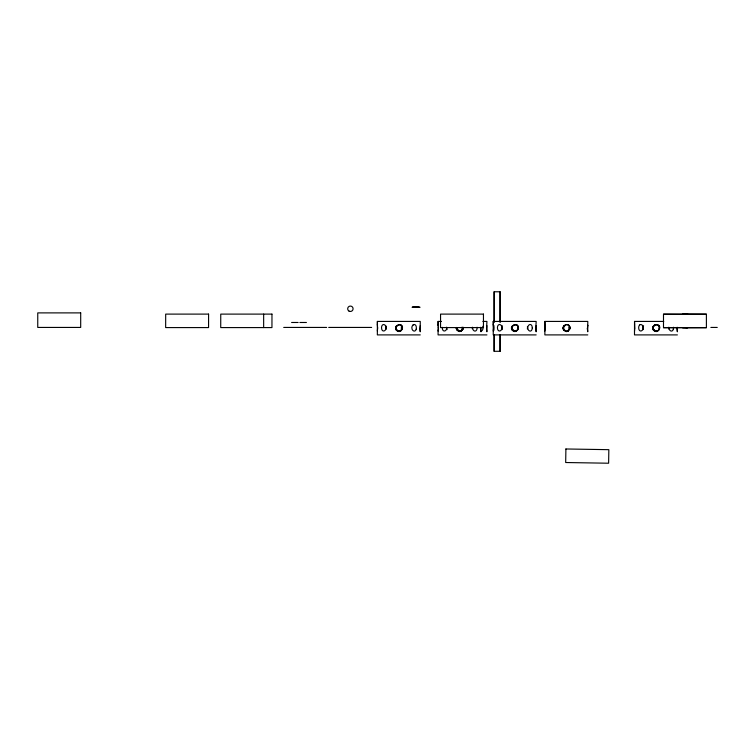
<?xml version="1.0" encoding="UTF-8"?>
<svg xmlns="http://www.w3.org/2000/svg" width="755" height="755" viewBox="0 0 755 755"><rect width="100%" height="100%" fill="white"/><g stroke="black" fill="none" stroke-linecap="round" stroke-linejoin="round"><path stroke-width="1.13" d="M402.434 328.614C403.463 321.158 391.949 325.952 397.375 330.511M456.756 327.594L457.549 330.001L459.88 331.124M568.166 324.867C565.929 323.725 563.06 325.905 563.579 328.368M587.399 328.651L587.749 325.245L587.749 331.756L587.466 329.869A3.265 0.708 90 0 1 587.399 328.321M658.454 330.407C664.287 321.545 647.356 324.414 655.019 330.803M677.018 328.331L677.018 328.651A3.265 0.708 -90 0 0 677.084 329.869L677.367 331.756L677.263 327.368M420.252 334.899L377.349 334.899L377.387 321.422L420.252 321.422L420.233 331.756L419.95 329.869A3.265 0.708 -90 0 1 419.884 328.651L420.252 325.622M486.928 334.899L438.079 334.899L438.117 321.422L441.477 321.422M493.298 324.82L493.289 321.422L493.251 334.899L536.163 334.899M587.777 334.899L544.865 334.899L544.902 321.422L587.777 321.422L587.777 325.622M634.53 324.82L634.521 321.422L634.776 328.029M377.632 328.161L377.349 331.067M493.534 328.34L493.26 331.067M634.766 328.34L634.502 331.152L634.521 324.678M480.85 327.368L480.954 331.756L480.68 329.869A3.265 0.708 -90 0 1 480.614 328.651L480.652 327.359M659.672 327.953C659.917 324.112 654.274 323.508 652.999 326.811A3.313 3.284 -90 0 0 652.697 328.104L652.952 329.435M438.079 331.067L438.306 329.576M544.874 331.067L545.138 327.123M677.027 328L677.065 327.359M377.519 326.49L377.377 324.678M438.211 325.905L438.108 324.678M493.289 324.678L493.421 326.49M545.034 326.49L544.902 324.678M659.662 328.161L658.785 330.105M396.026 327.594L396.847 325.669M486.928 325.622L486.899 331.756L486.616 329.869A3.265 0.708 90 0 1 486.55 328.651L486.928 321.422L482.851 321.422M536.163 325.622L536.135 331.756L535.852 329.869A3.265 0.708 90 0 1 535.786 328.651L536.163 321.422L493.251 321.422M518.317 328.755C518.487 329.378 518.591 324.792 516.297 324.763M563.56 327.406L565.316 324.933M653.188 327.406L653.981 325.575M402.453 328.623L401.518 330.237L399.857 331.077M518.345 328.614C519.393 321.281 507.888 325.886 513.249 330.492C514.806 331.709 517.326 331.086 518.119 329.284C514.391 331.898 517.996 329.926 514.872 331.105M569.959 328.614C570.742 326.066 567.694 323.631 565.372 324.905M569.931 328.755C570.091 329.35 570.138 325.131 568.213 324.895M654.519 325.188C655.208 325.82 654.349 325.849 654.415 325.263M412.853 325.235L412.674 325.424A3.275 2.567 -90 0 0 411.871 327.689L412.041 328.991A3.284 2.576 90 0 0 412.721 330.228L413.287 330.747A3.303 2.397 -90 0 0 414.221 331.058L414.457 331.058A3.322 2.18 -90 0 0 414.882 330.935A3.246 2.133 90 0 0 415.618 330.369L415.75 330.171A3.275 1.906 90 0 0 416.165 329.199M395.818 329.435L395.563 328.104A3.313 3.284 -90 0 1 395.856 326.811A3.294 3.275 90 0 1 396.79 325.613L399.735 324.603M459.993 331.124L461.72 330.473L459.701 331.105M657.888 330.662L656.982 330.916L658.615 330.275M639.589 325.065L639.957 324.782A3.246 2.237 -90 0 1 640.844 324.556L641.552 324.744A3.209 2.425 89.9 0 1 642.637 325.801A3.256 2.652 -90 0 1 643.184 327.887L643.166 328.161A3.275 2.671 -90 0 1 642.939 329.133A3.199 2.605 90 0 1 642.684 329.661L642.543 329.897A3.218 2.425 89.9 0 1 641.391 330.86L640.693 330.983A3.246 2.237 89.9 0 1 639.825 330.671L639.674 330.558A3.246 2.02 -90 0 1 638.805 328.944L638.673 327.661A3.246 2.01 -90 0 1 639.589 325.056M396.309 330.265C395.393 329.51 398.64 332.625 400.075 331.218A4.285 4.266 -89.7 0 0 400.358 331.077L400.999 330.633L399.848 331.077M461.664 330.69L462.957 329.255L463.221 327.293L462.872 329.406L461.088 331.077A4.285 4.266 -89.6 0 1 460.805 331.218C459.418 332.634 456.152 329.529 457.039 330.265M653.443 330.256C652.49 329.406 655.821 332.7 657.218 331.218A4.624 4.615 89.8 0 0 657.501 331.077L658.407 330.445M655.029 330.803L658.124 330.643L654.849 330.718L653.585 329.473L653.16 327.736M564.362 325.575C566.212 326.037 564.504 324.48 563.381 326.811A3.313 3.284 89.9 0 0 563.079 328.104L563.334 329.435M396.781 325.622L395.856 326.811A3.303 3.284 90 0 0 395.563 328.104M564.296 325.622L564.089 325.801A3.294 3.265 -90 0 0 563.381 326.811A3.303 3.284 -90 0 0 563.079 328.104M512.211 330.256C511.258 329.425 514.58 332.681 515.976 331.218A4.624 4.615 89.8 0 0 516.26 331.077L516.892 330.633M567.968 331.03L569.732 329.284L567.373 331.077M461.607 330.737L461.173 331.03A4.624 4.615 89.9 0 1 460.805 331.209L460.607 331.285M568.213 330.869L567.364 331.077M396.79 325.613C398.187 325.169 397.592 326.028 397.055 325.462M400.981 330.633C397.253 332.257 406.162 328.472 400.678 324.924M400.631 330.916L400.443 331.03A4.634 4.615 -89.9 0 1 400.075 331.209L399.876 331.285M563.947 330.397C562.607 329.076 566.174 332.813 567.59 331.218A4.285 4.275 -88.1 0 0 567.873 331.077L568.147 330.916M515.778 331.285L515.976 331.209A4.285 4.266 -89.6 0 0 516.26 331.077M567.392 331.285L567.59 331.209A4.624 4.606 84.2 0 0 567.883 331.077M657.02 331.285L657.218 331.209A4.275 4.256 89.6 0 0 657.501 331.077M412.249 307.209C433.653 307.228 403.057 307.417 415.241 307.115M685.7 327.576L663.494 327.67L663.494 314.193L706.397 314.193L706.397 327.67L684.181 327.764M663.494 327.67L684.54 327.651M683.558 314.184L682.463 314.184L687.814 314.193L683.52 314.099L684.54 314.174M683.558 327.661L682.463 327.661L684.596 327.679M685.691 327.679L687.814 327.67L685.634 327.651M685.7 314.099L706.359 314.184M634.493 321.422L663.749 321.422M291.6 322.479L298.121 322.479M299.895 322.479L306.417 322.479M283.71 327.434L326.641 327.434M328.708 327.434L371.639 327.434M685.087 327.651L706.397 327.67M710.851 327.434L717.25 327.434M677.395 334.899L634.493 334.899L634.493 331.067M415.41 307.115L418.742 307.2M682.029 314.288L663.494 314.193M398.97 331.105C399.527 331.483 395.063 329.888 396.016 327.736M398.838 331.096L397.451 330.558M399.876 324.631L400.688 324.886M514.363 331.02L512.079 328.84M459.191 331.02L456.898 328.84M516.278 324.763L513.787 324.895L511.767 326.811A3.313 3.284 -90 0 0 511.465 328.104A3.303 3.284 90 0 1 511.767 326.811A3.294 3.275 90 0 1 512.692 325.613L512.041 328.736M565.221 330.718C569.279 331.907 562.598 330.596 563.532 327.736M564.863 330.492L563.692 328.84M568.921 326.169L569.232 326.717A3.331 3.303 -90 0 1 569.515 328.019L569.506 328.35A3.331 3.303 90 0 1 569.279 329.322A3.313 3.294 89.9 0 1 569.138 329.614M456.671 329.699L456.294 328.161M395.941 329.699L395.563 328.161M653.075 329.699L652.716 328.444M658.709 326.434L658.851 326.717A3.322 3.303 -90 0 1 659.143 328.019L659.124 328.35A3.331 3.303 90 0 1 658.898 329.322A3.313 3.294 -90 0 1 658.756 329.614M563.457 329.699L563.079 328.161M511.824 329.661L511.465 328.161L511.72 329.435M456.539 329.435L456.294 328.104A3.313 3.284 -90 0 1 456.379 327.434A3.303 3.284 90 0 0 456.294 328.104M456.869 328.736L456.747 327.736M493.525 327.123L493.543 328.029M377.623 327.123L377.632 328.029M438.362 327.425L438.362 328.029M544.902 321.422L544.912 324.82M438.117 321.422L438.117 324.82M377.387 321.422L377.396 324.82M500.32 322.121L500.32 291.779L493.93 291.779L493.94 322.121M500.32 334.956L500.32 351.292L493.93 351.292L493.94 334.956M499.904 291.779L499.904 322.121M499.904 334.956L499.904 351.292M494.383 291.779L494.383 322.121M494.383 334.956L494.383 351.292M493.94 325.622L493.94 330.284M263.655 314.108L263.655 327.585M653.934 325.613A3.294 3.275 -89.9 0 0 652.999 326.811A3.303 3.284 90 0 0 652.707 328.104M673.309 329.189A3.313 1.925 90 0 0 673.469 328.246L673.488 327.906A3.275 1.906 90 0 0 673.46 327.245M673.3 329.208A3.275 1.906 90 0 1 672.884 330.199L672.79 330.322A3.246 2.133 90 0 1 672.026 330.935A3.322 2.18 -90 0 1 671.591 331.058L671.365 331.058A3.303 2.397 90 0 1 670.431 330.747A3.237 2.35 90 0 1 670.034 330.416L669.864 330.228A3.284 2.576 90 0 1 669.185 328.991L669.005 327.689A3.275 2.567 -90 0 1 669.034 327.359M668.722 327.311A2.699 1.869 -89.6 0 1 668.562 328.925M643.581 325.773A2.699 1.887 89.7 0 0 642.996 327.934A2.699 1.887 89.6 0 0 643.505 329.595M568.892 327.425A2.746 2.737 0 0 1 568.911 328.538M480.652 331.03A3.303 2.397 90 0 0 480.888 331.058L481.124 331.058A3.322 2.18 -90 0 0 481.558 330.935A3.246 2.133 90 0 0 482.285 330.369L482.417 330.171A3.265 1.897 90 0 0 482.832 329.189A3.313 1.925 90 0 0 483.002 328.246L483.011 327.906A3.284 1.906 -90 0 0 482.813 326.32M517.845 328.689A3.331 3.303 -90 0 0 517.892 328.35L517.902 328.019A3.331 3.303 90 0 0 517.619 326.717M527.386 326.783A2.699 1.869 -89.6 0 1 527.33 328.935M502.349 325.773A2.69 1.887 89.7 0 0 501.867 326.839A2.69 1.887 89.6 0 0 502.273 329.595M461.824 330.35A3.313 3.294 -90 0 0 462.485 329.322A3.331 3.303 -90 0 0 462.721 328.35L462.73 328.019A3.331 3.303 90 0 0 462.645 327.349M462.032 327.17A2.756 2.756 0 0 1 462.173 327.991A2.718 2.718 0 0 1 461.73 329.529M477.047 327.245A3.275 1.906 -90 0 1 477.075 327.906L477.056 328.236A3.313 1.925 -90 0 1 476.896 329.189A3.265 1.897 90 0 1 476.481 330.171L476.377 330.322A3.246 2.133 90 0 1 475.612 330.935A3.322 2.18 -90 0 1 475.188 331.058L474.952 331.058A3.303 2.397 90 0 1 474.017 330.747A3.237 2.35 90 0 1 473.63 330.416L473.451 330.228A3.284 2.576 -90 0 1 472.772 328.991L472.602 327.689A3.275 2.567 90 0 1 472.621 327.359M472.234 328.68A2.737 1.897 -89.6 0 0 472.337 327.868A2.699 1.869 -89.6 0 0 472.309 327.311M442.279 327.33A3.246 2.01 -90 0 0 442.26 327.661L442.402 328.944A3.246 2.02 -90 0 0 443.223 330.53L443.411 330.681A3.246 2.237 90 0 0 444.289 330.983L444.988 330.86A3.218 2.425 -90 0 0 446.13 329.897L446.271 329.661A3.237 2.633 -90 0 0 446.526 329.142A3.275 2.671 -90 0 0 446.752 328.198L446.771 327.878A3.237 2.633 -90 0 0 446.733 327.226M447.102 329.595A2.69 1.887 89.6 0 1 446.601 327.387M401.292 330.124A3.313 3.294 90 0 0 401.754 329.322A3.331 3.303 -90 0 0 401.99 328.35L402 328.019A3.331 3.303 90 0 0 401.717 326.717L401.396 326.169A3.294 3.275 -90 0 0 401.216 325.933M401.301 327.17A2.756 2.756 0 0 1 401.443 327.991A2.718 2.718 0 0 1 401.245 329.067M412.843 325.169A3.303 2.397 -90 0 1 413.429 324.697M416.165 329.189A3.313 1.925 90 0 0 416.326 328.246L416.345 327.906A3.275 1.906 90 0 0 416.213 326.613A3.284 1.906 -90 0 0 415.712 325.377L415.646 325.282A3.294 2.161 -90 0 0 414.372 324.546L414.136 324.546A3.313 2.407 90 0 0 413.438 324.773M386.22 326.141A2.69 1.887 89.7 0 0 385.956 326.839A2.699 1.887 89.6 0 0 386.154 329.199M565.901 448.98L565.684 462.522L608.624 463.221L608.841 449.669L565.901 448.98M532.247 327.906L532.237 328.236A3.313 1.925 90 0 1 532.077 329.189A3.265 1.897 90 0 1 531.652 330.171L531.548 330.322A3.246 2.133 90 0 1 530.793 330.935A3.322 2.18 -90 0 1 530.359 331.058L530.123 331.058A3.303 2.397 -90 0 1 529.198 330.747A3.237 2.35 90 0 1 528.802 330.416L528.623 330.228A3.284 2.576 90 0 1 527.953 328.991L527.773 327.689A3.275 2.567 -90 0 1 528.585 325.414L528.755 325.235A3.284 2.378 90 0 1 529.34 324.773A3.313 2.407 90 0 1 530.038 324.546L530.284 324.546A3.294 2.161 -90 0 1 531.492 325.197L531.624 325.377A3.284 1.906 -90 0 1 532.256 327.915M386.041 327.878L386.022 328.198A3.275 2.671 90 0 1 385.805 329.133A3.237 2.633 -90 0 1 385.541 329.68L385.399 329.897A3.218 2.425 -90 0 1 384.257 330.86L383.559 330.983A3.246 2.237 90 0 1 382.681 330.681L382.492 330.53A3.246 2.02 90 0 1 381.671 328.944L381.539 327.661A3.246 2.01 -90 0 1 381.728 326.405A3.246 2.01 90 0 1 382.445 325.065L382.823 324.782A3.246 2.237 -90 0 1 383.7 324.556L384.408 324.744A3.209 2.425 90 0 1 385.494 325.801A3.256 2.652 90 0 1 385.871 326.604A3.237 2.633 -90 0 1 386.041 327.878M501.952 327.878L501.924 328.198A3.275 2.671 90 0 1 501.707 329.133A3.199 2.605 -90 0 1 501.452 329.661L501.301 329.897A3.218 2.425 90 0 1 500.159 330.86L499.461 330.983A3.246 2.237 90 0 1 498.583 330.681L498.432 330.558A3.246 2.02 -90 0 1 497.573 328.944L497.441 327.661A3.246 2.01 90 0 1 497.63 326.405A3.246 2.01 -90 0 1 498.357 325.065L498.725 324.782A3.246 2.237 90 0 1 499.612 324.556L500.31 324.744A3.209 2.425 90 0 1 501.405 325.801A3.256 2.652 90 0 1 501.773 326.604A3.237 2.633 -90 0 1 501.952 327.878M568.147 330.36L567.364 330.916L568.147 330.36M80.691 312.891L37.759 312.891L37.75 327.434L80.691 327.434L80.7 312.891M208.569 314.108L165.685 314.108L165.656 327.585L208.569 327.585L208.588 314.108M271.951 314.108L220.753 314.108L220.724 327.585L271.951 327.585L271.97 314.108M483.455 314.108L440.552 314.108L440.552 327.585L483.455 327.585L483.455 314.108M348.98 311.079A2.699 2.699 0 0 0 353.085 308.823A2.699 2.699 0 0 0 349.074 306.407A2.699 2.699 0 0 0 348.98 311.079"/></g></svg>
